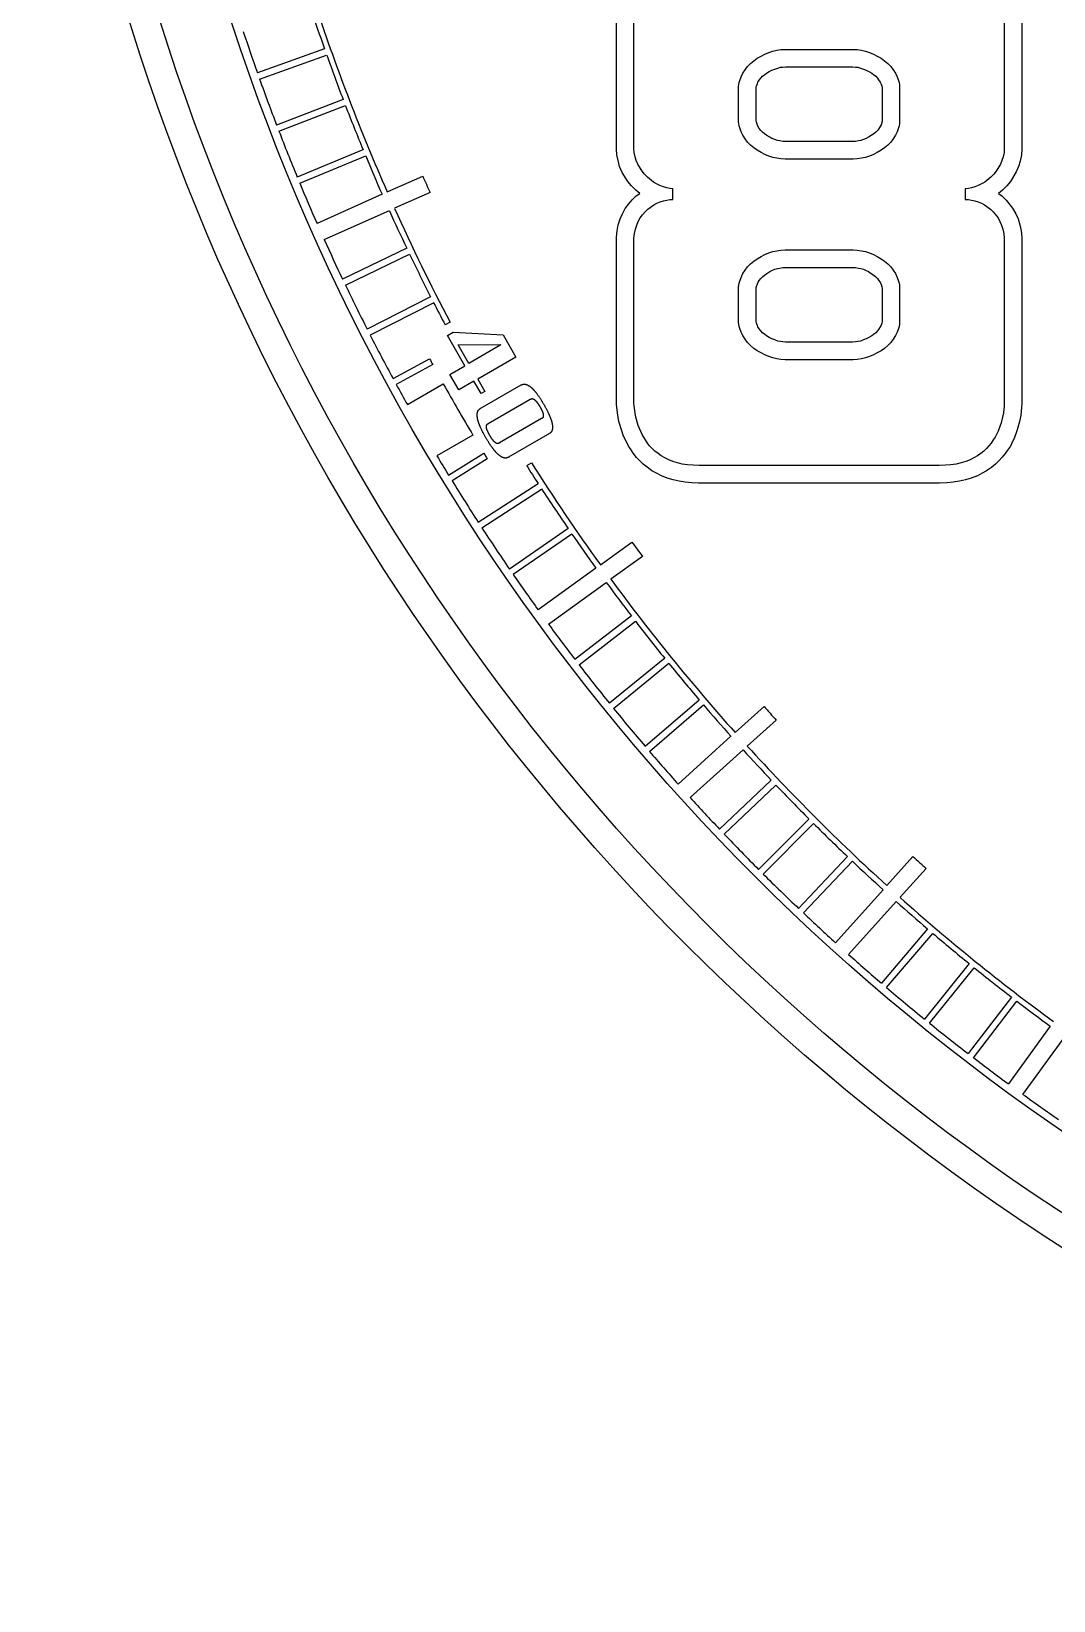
# Model space of a CAD drawing. Extents: x -19.1 to 19.1, y -19.1 to 19.1.
# Drawn here: x -19.15 to -10.4, y -19.15 to -5.72 of the extents above; entities that cross this region are included whole.
import ezdxf

# ---------------------------------------------------------------- set-up
doc = ezdxf.new("R2010")
doc.units = 0
doc.header["$LTSCALE"] = 32.67
doc.layers.add('G_OM_TRIE_D_ESQUISSE__ISO_', color=7, linetype='Continuous')
doc.layers.add('VISIBLE__ISO_', color=7, linetype='Continuous')

msp = doc.modelspace()

# ---------------------------------------------------------------- linework, layer by layer
at = {"layer": 'G_OM_TRIE_D_ESQUISSE__ISO_', "color": 7, "linetype": 'Continuous'}
msp.add_circle((0, 0), 18.9, dxfattribs=at)
at = {"layer": 'VISIBLE__ISO_', "color": 7, "linetype": 'Continuous'}
for p, q in [((-14.143, -6.724), (-14.143, -5.583)), ((-13.993, -6.719), (-13.993, -5.591)), ((-10.824, -5.591), (-10.824, -6.719)), ((-10.674, -5.583), (-10.674, -6.724)), ((-16.642, -5.865), (-17.216, -6.07)), ((-12.873, -5.912), (-12.839, -5.898)), ((-12.839, -5.898), (-12.804, -5.886)), ((-12.804, -5.886), (-12.769, -5.877)), ((-12.769, -5.877), (-12.735, -5.872)), ((-12.735, -5.872), (-12.7, -5.87)), ((-12.7, -5.87), (-12.118, -5.87)), ((-12.118, -5.87), (-12.082, -5.872)), ((-12.082, -5.872), (-12.047, -5.877)), ((-12.047, -5.877), (-12.012, -5.886)), ((-12.012, -5.886), (-11.978, -5.898)), ((-11.978, -5.898), (-11.943, -5.912)), ((-17.197, -6.124), (-16.623, -5.919)), ((-13.042, -6.045), (-13.021, -6.018)), ((-13.021, -6.018), (-12.996, -5.992)), ((-12.996, -5.992), (-12.968, -5.967)), ((-12.968, -5.967), (-12.938, -5.946)), ((-12.938, -5.946), (-12.905, -5.928)), ((-12.905, -5.928), (-12.873, -5.912)), ((-12.812, -6.048), (-12.787, -6.039)), ((-12.787, -6.039), (-12.761, -6.03)), ((-12.761, -6.03), (-12.74, -6.024)), ((-12.74, -6.024), (-12.72, -6.022)), ((-12.72, -6.022), (-12.695, -6.02)), ((-12.695, -6.02), (-12.123, -6.02)), ((-12.123, -6.02), (-12.096, -6.022)), ((-12.096, -6.022), (-12.076, -6.024)), ((-12.076, -6.024), (-12.055, -6.03)), ((-12.055, -6.03), (-12.029, -6.039)), ((-12.029, -6.039), (-12.005, -6.048)), ((-11.943, -5.912), (-11.911, -5.928)), ((-11.911, -5.928), (-11.878, -5.946)), ((-11.878, -5.946), (-11.848, -5.967)), ((-11.848, -5.967), (-11.821, -5.992)), ((-11.821, -5.992), (-11.795, -6.018)), ((-11.795, -6.018), (-11.775, -6.045)), ((-13.097, -6.189), (-13.095, -6.172)), ((-13.095, -6.172), (-13.092, -6.154)), ((-13.092, -6.154), (-13.088, -6.138)), ((-13.088, -6.138), (-13.076, -6.105)), ((-13.076, -6.105), (-13.062, -6.075)), ((-13.062, -6.075), (-13.042, -6.045)), ((-12.945, -6.184), (-12.937, -6.162)), ((-12.937, -6.162), (-12.932, -6.15)), ((-12.932, -6.15), (-12.92, -6.133)), ((-12.92, -6.133), (-12.907, -6.116)), ((-12.907, -6.116), (-12.892, -6.101)), ((-12.892, -6.101), (-12.874, -6.084)), ((-12.874, -6.084), (-12.858, -6.073)), ((-12.858, -6.073), (-12.835, -6.06)), ((-12.835, -6.06), (-12.812, -6.048)), ((-12.005, -6.048), (-11.982, -6.06)), ((-11.982, -6.06), (-11.958, -6.073)), ((-11.958, -6.073), (-11.942, -6.084)), ((-11.942, -6.084), (-11.924, -6.101)), ((-11.924, -6.101), (-11.909, -6.116)), ((-11.909, -6.116), (-11.899, -6.13)), ((-11.899, -6.13), (-11.886, -6.15)), ((-11.886, -6.15), (-11.877, -6.167)), ((-11.877, -6.167), (-11.871, -6.184)), ((-11.775, -6.045), (-11.756, -6.075)), ((-11.756, -6.075), (-11.74, -6.105)), ((-11.74, -6.105), (-11.728, -6.138)), ((-11.728, -6.138), (-11.724, -6.154)), ((-11.724, -6.154), (-11.721, -6.172)), ((-11.721, -6.172), (-11.719, -6.189)), ((-16.483, -6.299), (-17.051, -6.519)), ((-13.097, -6.491), (-13.097, -6.189)), ((-12.947, -6.199), (-12.946, -6.192)), ((-12.947, -6.482), (-12.947, -6.199)), ((-12.946, -6.192), (-12.945, -6.184)), ((-11.871, -6.184), (-11.87, -6.192)), ((-11.87, -6.192), (-11.869, -6.199)), ((-11.869, -6.199), (-11.869, -6.488)), ((-11.719, -6.189), (-11.719, -6.491)), ((-17.032, -6.57), (-16.462, -6.352)), ((-13.095, -6.509), (-13.097, -6.491)), ((-13.092, -6.525), (-13.095, -6.509)), ((-13.088, -6.542), (-13.092, -6.525)), ((-13.076, -6.576), (-13.088, -6.542)), ((-13.062, -6.606), (-13.076, -6.576)), ((-12.945, -6.494), (-12.947, -6.482)), ((-12.934, -6.528), (-12.945, -6.494)), ((-12.92, -6.549), (-12.934, -6.528)), ((-12.907, -6.565), (-12.92, -6.549)), ((-12.894, -6.578), (-12.907, -6.565)), ((-12.877, -6.593), (-12.894, -6.578)), ((-11.922, -6.578), (-11.939, -6.593)), ((-11.909, -6.565), (-11.922, -6.578)), ((-11.899, -6.552), (-11.909, -6.565)), ((-11.886, -6.531), (-11.899, -6.552)), ((-11.878, -6.517), (-11.886, -6.531)), ((-11.872, -6.497), (-11.878, -6.517)), ((-11.869, -6.488), (-11.872, -6.497)), ((-11.74, -6.576), (-11.756, -6.606)), ((-11.728, -6.542), (-11.74, -6.576)), ((-11.724, -6.525), (-11.728, -6.542)), ((-11.721, -6.509), (-11.724, -6.525)), ((-11.719, -6.491), (-11.721, -6.509)), ((-13.042, -6.636), (-13.062, -6.606)), ((-13.021, -6.664), (-13.042, -6.636)), ((-12.996, -6.689), (-13.021, -6.664)), ((-12.968, -6.712), (-12.996, -6.689)), ((-12.938, -6.733), (-12.968, -6.712)), ((-12.855, -6.608), (-12.877, -6.593)), ((-12.831, -6.623), (-12.855, -6.608)), ((-12.812, -6.633), (-12.831, -6.623)), ((-12.787, -6.643), (-12.812, -6.633)), ((-12.765, -6.65), (-12.787, -6.643)), ((-12.745, -6.654), (-12.765, -6.65)), ((-12.72, -6.658), (-12.745, -6.654)), ((-12.695, -6.659), (-12.72, -6.658)), ((-12.123, -6.659), (-12.695, -6.659)), ((-12.096, -6.658), (-12.123, -6.659)), ((-12.072, -6.654), (-12.096, -6.658)), ((-12.051, -6.65), (-12.072, -6.654)), ((-12.029, -6.643), (-12.051, -6.65)), ((-12.005, -6.633), (-12.029, -6.643)), ((-11.985, -6.623), (-12.005, -6.633)), ((-11.962, -6.608), (-11.985, -6.623)), ((-11.939, -6.593), (-11.962, -6.608)), ((-11.848, -6.712), (-11.878, -6.733)), ((-11.821, -6.689), (-11.848, -6.712)), ((-11.795, -6.664), (-11.821, -6.689)), ((-11.775, -6.636), (-11.795, -6.664)), ((-11.756, -6.606), (-11.775, -6.636)), ((-16.312, -6.729), (-16.875, -6.963)), ((-16.854, -7.015), (-16.289, -6.783)), ((-14.139, -6.774), (-14.143, -6.724)), ((-14.129, -6.823), (-14.139, -6.774)), ((-14.116, -6.874), (-14.129, -6.823)), ((-13.99, -6.754), (-13.993, -6.719)), ((-13.983, -6.789), (-13.99, -6.754)), ((-13.974, -6.823), (-13.983, -6.789)), ((-13.96, -6.853), (-13.974, -6.823)), ((-12.905, -6.754), (-12.938, -6.733)), ((-12.873, -6.77), (-12.905, -6.754)), ((-12.839, -6.784), (-12.873, -6.77)), ((-12.804, -6.796), (-12.839, -6.784)), ((-12.769, -6.802), (-12.804, -6.796)), ((-12.735, -6.807), (-12.769, -6.802)), ((-12.7, -6.809), (-12.735, -6.807)), ((-12.118, -6.809), (-12.7, -6.809)), ((-12.082, -6.807), (-12.118, -6.809)), ((-12.047, -6.802), (-12.082, -6.807)), ((-12.012, -6.796), (-12.047, -6.802)), ((-11.978, -6.784), (-12.012, -6.796)), ((-11.943, -6.77), (-11.978, -6.784)), ((-11.911, -6.754), (-11.943, -6.77)), ((-11.878, -6.733), (-11.911, -6.754)), ((-10.844, -6.823), (-10.856, -6.853)), ((-10.833, -6.789), (-10.844, -6.823)), ((-10.826, -6.754), (-10.833, -6.789)), ((-10.824, -6.719), (-10.826, -6.754)), ((-10.688, -6.827), (-10.703, -6.874)), ((-10.677, -6.774), (-10.688, -6.827)), ((-10.674, -6.724), (-10.677, -6.774)), ((-16.105, -7.091), (-15.801, -6.955)), ((-14.093, -6.924), (-14.116, -6.874)), ((-14.046, -7), (-14.093, -6.924)), ((-13.923, -6.913), (-13.96, -6.853)), ((-13.903, -6.939), (-13.923, -6.913)), ((-13.877, -6.964), (-13.903, -6.939)), ((-13.826, -7.006), (-13.877, -6.964)), ((-10.939, -6.964), (-10.99, -7.006)), ((-10.914, -6.939), (-10.939, -6.964)), ((-10.893, -6.913), (-10.914, -6.939)), ((-10.856, -6.853), (-10.893, -6.913)), ((-10.721, -6.92), (-10.77, -7)), ((-10.703, -6.874), (-10.721, -6.92)), ((-16.149, -7.111), (-16.705, -7.361)), ((-15.738, -7.096), (-16.042, -7.231)), ((-14.014, -7.039), (-14.046, -7)), ((-13.978, -7.075), (-14.014, -7.039)), ((-13.944, -7.103), (-13.978, -7.075)), ((-13.973, -7.124), (-13.944, -7.103)), ((-13.799, -7.022), (-13.826, -7.006)), ((-13.771, -7.036), (-13.799, -7.022)), ((-13.741, -7.047), (-13.771, -7.036)), ((-13.713, -7.056), (-13.741, -7.047)), ((-13.686, -7.061), (-13.713, -7.056)), ((-13.66, -7.063), (-13.686, -7.061)), ((-13.66, -7.156), (-13.66, -7.063)), ((-11.131, -7.061), (-11.158, -7.063)), ((-11.158, -7.063), (-11.158, -7.156)), ((-11.103, -7.056), (-11.131, -7.061)), ((-11.075, -7.047), (-11.103, -7.056)), ((-11.048, -7.036), (-11.075, -7.047)), ((-11.018, -7.022), (-11.048, -7.036)), ((-10.99, -7.006), (-11.018, -7.022)), ((-10.838, -7.075), (-10.872, -7.103)), ((-10.872, -7.103), (-10.844, -7.124)), ((-10.802, -7.039), (-10.838, -7.075)), ((-10.77, -7), (-10.802, -7.039)), ((-16.644, -7.499), (-16.086, -7.251)), ((-14.091, -7.277), (-14.067, -7.232)), ((-14.067, -7.232), (-14.038, -7.192)), ((-14.038, -7.192), (-14.007, -7.158)), ((-14.007, -7.158), (-13.973, -7.124)), ((-13.898, -7.262), (-13.875, -7.239)), ((-13.875, -7.239), (-13.824, -7.202)), ((-13.824, -7.202), (-13.796, -7.188)), ((-13.796, -7.188), (-13.769, -7.176)), ((-13.769, -7.176), (-13.741, -7.167)), ((-13.741, -7.167), (-13.713, -7.16)), ((-13.713, -7.16), (-13.686, -7.156)), ((-13.686, -7.156), (-13.66, -7.156)), ((-11.158, -7.156), (-11.131, -7.156)), ((-11.131, -7.156), (-11.103, -7.16)), ((-11.103, -7.16), (-11.075, -7.167)), ((-11.075, -7.167), (-11.048, -7.176)), ((-11.048, -7.176), (-11.02, -7.188)), ((-11.02, -7.188), (-10.992, -7.202)), ((-10.992, -7.202), (-10.941, -7.239)), ((-10.941, -7.239), (-10.918, -7.262)), ((-10.844, -7.124), (-10.807, -7.161)), ((-10.807, -7.161), (-10.752, -7.229)), ((-10.752, -7.229), (-10.725, -7.277)), ((-14.136, -7.424), (-14.127, -7.372)), ((-14.127, -7.372), (-14.11, -7.321)), ((-14.11, -7.321), (-14.091, -7.277)), ((-13.981, -7.409), (-13.969, -7.375)), ((-13.969, -7.375), (-13.956, -7.343)), ((-13.956, -7.343), (-13.939, -7.313)), ((-13.939, -7.313), (-13.921, -7.287)), ((-13.921, -7.287), (-13.898, -7.262)), ((-10.918, -7.262), (-10.877, -7.313)), ((-10.877, -7.313), (-10.861, -7.343)), ((-10.861, -7.343), (-10.847, -7.375)), ((-10.847, -7.375), (-10.835, -7.409)), ((-10.725, -7.277), (-10.706, -7.321)), ((-10.706, -7.321), (-10.69, -7.372)), ((-10.69, -7.372), (-10.68, -7.424)), ((-14.143, -7.477), (-14.136, -7.424)), ((-14.143, -8.906), (-14.143, -7.477)), ((-13.993, -7.486), (-13.988, -7.446)), ((-13.993, -8.898), (-13.993, -7.486)), ((-13.988, -7.446), (-13.981, -7.409)), ((-10.835, -7.409), (-10.828, -7.446)), ((-10.828, -7.446), (-10.824, -7.486)), ((-10.824, -7.486), (-10.824, -8.898)), ((-10.68, -7.424), (-10.674, -7.477)), ((-10.674, -7.477), (-10.674, -8.906)), ((-15.937, -7.573), (-16.487, -7.838)), ((-16.463, -7.888), (-15.913, -7.623)), ((-12.938, -7.663), (-12.905, -7.643)), ((-12.905, -7.643), (-12.873, -7.626)), ((-12.873, -7.626), (-12.839, -7.613)), ((-12.839, -7.613), (-12.804, -7.601)), ((-12.804, -7.601), (-12.769, -7.594)), ((-12.769, -7.594), (-12.735, -7.589)), ((-12.735, -7.589), (-12.7, -7.587)), ((-12.7, -7.587), (-12.118, -7.587)), ((-12.118, -7.587), (-12.082, -7.589)), ((-12.082, -7.589), (-12.047, -7.594)), ((-12.047, -7.594), (-12.012, -7.601)), ((-12.012, -7.601), (-11.978, -7.613)), ((-11.978, -7.613), (-11.943, -7.626)), ((-11.943, -7.626), (-11.911, -7.643)), ((-11.911, -7.643), (-11.878, -7.663)), ((-13.076, -7.823), (-13.062, -7.79)), ((-13.062, -7.79), (-13.042, -7.76)), ((-13.042, -7.76), (-13.021, -7.733)), ((-13.021, -7.733), (-12.996, -7.707)), ((-12.996, -7.707), (-12.968, -7.684)), ((-12.968, -7.684), (-12.938, -7.663)), ((-12.877, -7.804), (-12.855, -7.788)), ((-12.855, -7.788), (-12.831, -7.773)), ((-12.831, -7.773), (-12.812, -7.763)), ((-12.812, -7.763), (-12.787, -7.753)), ((-12.787, -7.753), (-12.765, -7.746)), ((-12.765, -7.746), (-12.745, -7.742)), ((-12.745, -7.742), (-12.72, -7.739)), ((-12.72, -7.739), (-12.695, -7.737)), ((-12.695, -7.737), (-12.123, -7.737)), ((-12.123, -7.737), (-12.096, -7.739)), ((-12.096, -7.739), (-12.072, -7.742)), ((-12.072, -7.742), (-12.051, -7.746)), ((-12.051, -7.746), (-12.029, -7.753)), ((-12.029, -7.753), (-12.005, -7.763)), ((-12.005, -7.763), (-11.985, -7.773)), ((-11.985, -7.773), (-11.962, -7.788)), ((-11.962, -7.788), (-11.939, -7.804)), ((-11.878, -7.663), (-11.848, -7.684)), ((-11.848, -7.684), (-11.821, -7.707)), ((-11.821, -7.707), (-11.795, -7.733)), ((-11.795, -7.733), (-11.775, -7.76)), ((-11.775, -7.76), (-11.756, -7.79)), ((-11.756, -7.79), (-11.74, -7.823)), ((-13.097, -7.906), (-13.095, -7.887)), ((-13.097, -8.208), (-13.097, -7.906)), ((-13.095, -7.887), (-13.092, -7.871)), ((-13.092, -7.871), (-13.088, -7.855)), ((-13.088, -7.855), (-13.076, -7.823)), ((-12.947, -7.908), (-12.945, -7.901)), ((-12.947, -8.197), (-12.947, -7.908)), ((-12.945, -7.901), (-12.937, -7.877)), ((-12.937, -7.877), (-12.931, -7.863)), ((-12.931, -7.863), (-12.92, -7.848)), ((-12.92, -7.848), (-12.907, -7.831)), ((-12.907, -7.831), (-12.894, -7.818)), ((-12.894, -7.818), (-12.877, -7.804)), ((-11.939, -7.804), (-11.922, -7.818)), ((-11.922, -7.818), (-11.909, -7.831)), ((-11.909, -7.831), (-11.899, -7.845)), ((-11.899, -7.845), (-11.887, -7.863)), ((-11.887, -7.863), (-11.878, -7.882)), ((-11.878, -7.882), (-11.871, -7.902)), ((-11.871, -7.902), (-11.869, -7.915)), ((-11.869, -7.915), (-11.869, -8.197)), ((-11.74, -7.823), (-11.728, -7.855)), ((-11.728, -7.855), (-11.724, -7.871)), ((-11.724, -7.871), (-11.721, -7.887)), ((-11.721, -7.887), (-11.719, -7.906)), ((-11.719, -7.906), (-11.719, -8.208)), ((-15.733, -7.988), (-16.276, -8.266)), ((-15.707, -8.039), (-16.25, -8.317)), ((-15.567, -8.205), (-15.609, -8.229)), ((-15.589, -8.32), (-15.54, -8.291)), ((-15.44, -8.579), (-15.589, -8.32)), ((-15.54, -8.291), (-15.113, -8.315)), ((-15.113, -8.315), (-15.004, -8.505)), ((-13.095, -8.224), (-13.097, -8.208)), ((-13.092, -8.243), (-13.095, -8.224)), ((-13.088, -8.259), (-13.092, -8.243)), ((-13.076, -8.291), (-13.088, -8.259)), ((-13.062, -8.321), (-13.076, -8.291)), ((-13.042, -8.351), (-13.062, -8.321)), ((-12.946, -8.204), (-12.947, -8.197)), ((-12.945, -8.213), (-12.946, -8.204)), ((-12.937, -8.234), (-12.945, -8.213)), ((-12.932, -8.246), (-12.937, -8.234)), ((-12.92, -8.263), (-12.932, -8.246)), ((-12.907, -8.28), (-12.92, -8.263)), ((-12.892, -8.296), (-12.907, -8.28)), ((-12.874, -8.312), (-12.892, -8.296)), ((-12.858, -8.323), (-12.874, -8.312)), ((-12.835, -8.337), (-12.858, -8.323)), ((-11.958, -8.323), (-11.982, -8.337)), ((-11.942, -8.312), (-11.958, -8.323)), ((-11.924, -8.296), (-11.942, -8.312)), ((-11.909, -8.28), (-11.924, -8.296)), ((-11.899, -8.267), (-11.909, -8.28)), ((-11.886, -8.246), (-11.899, -8.267)), ((-11.877, -8.23), (-11.886, -8.246)), ((-11.871, -8.213), (-11.877, -8.23)), ((-11.87, -8.204), (-11.871, -8.213)), ((-11.869, -8.197), (-11.87, -8.204)), ((-11.756, -8.321), (-11.775, -8.351)), ((-11.74, -8.291), (-11.756, -8.321)), ((-11.728, -8.259), (-11.74, -8.291)), ((-11.724, -8.243), (-11.728, -8.259)), ((-11.721, -8.224), (-11.724, -8.243)), ((-11.719, -8.208), (-11.721, -8.224)), ((-15.497, -8.401), (-15.134, -8.397)), ((-15.406, -8.559), (-15.497, -8.401)), ((-15.132, -8.401), (-15.406, -8.559)), ((-15.134, -8.397), (-15.132, -8.401)), ((-13.021, -8.379), (-13.042, -8.351)), ((-12.996, -8.404), (-13.021, -8.379)), ((-12.968, -8.43), (-12.996, -8.404)), ((-12.938, -8.45), (-12.968, -8.43)), ((-12.905, -8.469), (-12.938, -8.45)), ((-12.812, -8.348), (-12.835, -8.337)), ((-12.787, -8.358), (-12.812, -8.348)), ((-12.761, -8.367), (-12.787, -8.358)), ((-12.74, -8.372), (-12.761, -8.367)), ((-12.72, -8.375), (-12.74, -8.372)), ((-12.695, -8.377), (-12.72, -8.375)), ((-12.123, -8.377), (-12.695, -8.377)), ((-12.096, -8.375), (-12.123, -8.377)), ((-12.076, -8.372), (-12.096, -8.375)), ((-12.055, -8.367), (-12.076, -8.372)), ((-12.029, -8.358), (-12.055, -8.367)), ((-12.005, -8.348), (-12.029, -8.358)), ((-11.982, -8.337), (-12.005, -8.348)), ((-11.878, -8.45), (-11.911, -8.469)), ((-11.848, -8.43), (-11.878, -8.45)), ((-11.821, -8.404), (-11.848, -8.43)), ((-11.795, -8.379), (-11.821, -8.404)), ((-11.775, -8.351), (-11.795, -8.379)), ((-16.055, -8.689), (-15.742, -8.52)), ((-15.715, -8.569), (-16.027, -8.739)), ((-15.568, -8.653), (-15.44, -8.579)), ((-15.004, -8.505), (-15.329, -8.693)), ((-12.873, -8.485), (-12.905, -8.469)), ((-12.839, -8.499), (-12.873, -8.485)), ((-12.804, -8.51), (-12.839, -8.499)), ((-12.769, -8.52), (-12.804, -8.51)), ((-12.735, -8.524), (-12.769, -8.52)), ((-12.7, -8.527), (-12.735, -8.524)), ((-12.118, -8.527), (-12.7, -8.527)), ((-12.082, -8.524), (-12.118, -8.527)), ((-12.047, -8.52), (-12.082, -8.524)), ((-12.012, -8.51), (-12.047, -8.52)), ((-11.978, -8.499), (-12.012, -8.51)), ((-11.943, -8.485), (-11.978, -8.499)), ((-11.911, -8.469), (-11.943, -8.485)), ((-15.491, -8.786), (-15.568, -8.653)), ((-15.363, -8.712), (-15.491, -8.786)), ((-15.302, -8.817), (-15.363, -8.712)), ((-15.329, -8.693), (-15.268, -8.798)), ((-15.932, -8.911), (-15.625, -8.733)), ((-15.308, -8.945), (-14.957, -8.743)), ((-15.268, -8.798), (-15.302, -8.817)), ((-15.24, -9.074), (-14.88, -8.866)), ((-14.139, -8.937), (-14.143, -8.906)), ((-14.132, -9.003), (-14.139, -8.937)), ((-13.99, -8.921), (-13.993, -8.898)), ((-13.983, -8.981), (-13.99, -8.921)), ((-13.976, -9.02), (-13.983, -8.981)), ((-10.831, -8.981), (-10.84, -9.02)), ((-10.826, -8.921), (-10.831, -8.981)), ((-10.824, -8.898), (-10.826, -8.921)), ((-10.677, -8.934), (-10.682, -9.004)), ((-10.674, -8.906), (-10.677, -8.934)), ((-14.784, -9.031), (-15.145, -9.239)), ((-14.123, -9.055), (-14.132, -9.003)), ((-14.098, -9.137), (-14.123, -9.055)), ((-13.956, -9.09), (-13.976, -9.02)), ((-13.946, -9.115), (-13.956, -9.09)), ((-13.923, -9.166), (-13.946, -9.115)), ((-10.858, -9.09), (-10.877, -9.14)), ((-10.851, -9.067), (-10.858, -9.09)), ((-10.84, -9.02), (-10.851, -9.067)), ((-10.707, -9.106), (-10.716, -9.137)), ((-10.694, -9.056), (-10.707, -9.106)), ((-10.682, -9.004), (-10.694, -9.056)), ((-15.371, -9.172), (-15.679, -9.35)), ((-14.716, -9.16), (-15.067, -9.362)), ((-14.085, -9.172), (-14.098, -9.137)), ((-14.058, -9.233), (-14.085, -9.172)), ((-14.037, -9.27), (-14.058, -9.233)), ((-13.909, -9.191), (-13.923, -9.166)), ((-13.893, -9.214), (-13.909, -9.191)), ((-13.877, -9.24), (-13.893, -9.214)), ((-13.859, -9.263), (-13.877, -9.24)), ((-13.813, -9.309), (-13.859, -9.263)), ((-10.955, -9.263), (-10.976, -9.286)), ((-10.937, -9.24), (-10.955, -9.263)), ((-10.918, -9.214), (-10.937, -9.24)), ((-10.902, -9.191), (-10.918, -9.214)), ((-10.891, -9.166), (-10.902, -9.191)), ((-10.877, -9.14), (-10.891, -9.166)), ((-10.771, -9.266), (-10.796, -9.301)), ((-10.756, -9.233), (-10.771, -9.266)), ((-10.74, -9.202), (-10.756, -9.233)), ((-10.716, -9.137), (-10.74, -9.202)), ((-15.579, -9.515), (-15.278, -9.327)), ((-15.248, -9.375), (-15.549, -9.564)), ((-14.018, -9.298), (-14.037, -9.27)), ((-13.999, -9.327), (-14.018, -9.298)), ((-13.971, -9.363), (-13.999, -9.327)), ((-13.913, -9.42), (-13.971, -9.363)), ((-13.787, -9.33), (-13.813, -9.309)), ((-13.759, -9.35), (-13.787, -9.33)), ((-13.729, -9.367), (-13.759, -9.35)), ((-13.695, -9.385), (-13.729, -9.367)), ((-13.66, -9.399), (-13.695, -9.385)), ((-13.621, -9.41), (-13.66, -9.399)), ((-11.154, -9.399), (-11.193, -9.41)), ((-11.117, -9.385), (-11.154, -9.399)), ((-11.084, -9.367), (-11.117, -9.385)), ((-11.054, -9.35), (-11.084, -9.367)), ((-11.024, -9.33), (-11.054, -9.35)), ((-10.999, -9.309), (-11.024, -9.33)), ((-10.976, -9.286), (-10.999, -9.309)), ((-10.867, -9.389), (-10.898, -9.42)), ((-10.841, -9.36), (-10.867, -9.389)), ((-10.817, -9.331), (-10.841, -9.36)), ((-10.796, -9.301), (-10.817, -9.331)), ((-14.911, -9.434), (-14.87, -9.409)), ((-13.88, -9.448), (-13.913, -9.42)), ((-13.84, -9.477), (-13.88, -9.448)), ((-13.8, -9.499), (-13.84, -9.477)), ((-13.758, -9.521), (-13.8, -9.499)), ((-13.709, -9.541), (-13.758, -9.521)), ((-13.579, -9.42), (-13.621, -9.41)), ((-13.536, -9.427), (-13.579, -9.42)), ((-13.487, -9.431), (-13.536, -9.427)), ((-13.436, -9.434), (-13.487, -9.431)), ((-11.38, -9.434), (-13.436, -9.434)), ((-11.327, -9.431), (-11.38, -9.434)), ((-11.281, -9.427), (-11.327, -9.431)), ((-11.234, -9.42), (-11.281, -9.427)), ((-11.193, -9.41), (-11.234, -9.42)), ((-11.053, -9.521), (-11.106, -9.541)), ((-11.012, -9.498), (-11.053, -9.521)), ((-10.976, -9.479), (-11.012, -9.498)), ((-10.934, -9.45), (-10.976, -9.479)), ((-10.898, -9.42), (-10.934, -9.45)), ((-15.326, -9.918), (-14.813, -9.588)), ((-15.295, -9.965), (-14.783, -9.634)), ((-13.658, -9.556), (-13.709, -9.541)), ((-13.607, -9.567), (-13.658, -9.556)), ((-13.554, -9.576), (-13.607, -9.567)), ((-13.498, -9.581), (-13.554, -9.576)), ((-13.44, -9.584), (-13.498, -9.581)), ((-11.377, -9.584), (-13.44, -9.584)), ((-11.316, -9.581), (-11.377, -9.584)), ((-11.262, -9.576), (-11.316, -9.581)), ((-11.207, -9.567), (-11.262, -9.576)), ((-11.155, -9.556), (-11.207, -9.567)), ((-11.106, -9.541), (-11.155, -9.556)), ((-14.557, -9.973), (-15.059, -10.319)), ((-15.028, -10.364), (-14.525, -10.019)), ((-14.279, -10.283), (-14.01, -10.088)), ((-14.319, -10.312), (-14.812, -10.669)), ((-13.921, -10.211), (-14.191, -10.405)), ((-14.725, -10.79), (-14.23, -10.433)), ((-14.015, -10.72), (-14.499, -11.092)), ((-14.463, -11.138), (-13.981, -10.765)), ((-13.73, -11.083), (-14.203, -11.468)), ((-14.168, -11.512), (-13.695, -11.126)), ((-13.434, -11.441), (-13.897, -11.837)), ((-13.86, -11.88), (-13.398, -11.482)), ((-13.127, -11.719), (-12.88, -11.496)), ((-12.775, -11.612), (-13.023, -11.834)), ((-13.163, -11.751), (-13.615, -12.16)), ((-13.512, -12.275), (-13.059, -11.867)), ((-12.818, -12.127), (-13.26, -12.546)), ((-13.22, -12.589), (-12.778, -12.168)), ((-12.495, -12.459), (-12.926, -12.89)), ((-12.887, -12.93), (-12.457, -12.497)), ((-12.165, -12.781), (-12.584, -13.224)), ((-12.543, -13.263), (-12.124, -12.82)), ((-11.829, -13.028), (-11.607, -12.78)), ((-11.493, -12.882), (-11.716, -13.129)), ((-11.861, -13.064), (-12.267, -13.519)), ((-12.156, -13.619), (-11.748, -13.166)), ((-11.48, -13.4), (-11.875, -13.865)), ((-11.831, -13.902), (-11.436, -13.438)), ((-11.125, -13.696), (-11.507, -14.172)), ((-11.465, -14.206), (-11.08, -13.732)), ((-10.762, -13.984), (-11.133, -14.467)), ((-11.088, -14.502), (-10.715, -14.019)), ((-10.43, -14.233), (-10.787, -14.727)), ((-10.664, -14.816), (-10.306, -14.323))]:
    msp.add_line(p, q, dxfattribs=at)
for points in [[(-14.957, -8.743), (-14.957, -8.742), (-14.956, -8.742), (-14.955, -8.742), (-14.954, -8.741), (-14.954, -8.741), (-14.953, -8.74), (-14.952, -8.74), (-14.951, -8.74), (-14.95, -8.739), (-14.949, -8.739), (-14.948, -8.739), (-14.948, -8.738), (-14.947, -8.738), (-14.945, -8.738), (-14.944, -8.737), (-14.943, -8.737), (-14.942, -8.737), (-14.941, -8.737), (-14.94, -8.736), (-14.938, -8.736), (-14.937, -8.736), (-14.936, -8.736), (-14.934, -8.736), (-14.933, -8.736), (-14.932, -8.736), (-14.93, -8.736), (-14.929, -8.736), (-14.927, -8.736), (-14.925, -8.736), (-14.924, -8.737), (-14.922, -8.737), (-14.921, -8.737), (-14.919, -8.738), (-14.918, -8.738), (-14.916, -8.738), (-14.914, -8.739), (-14.913, -8.739), (-14.911, -8.74), (-14.91, -8.741), (-14.908, -8.741), (-14.906, -8.742), (-14.905, -8.743), (-14.903, -8.743), (-14.902, -8.744), (-14.9, -8.745), (-14.899, -8.746), (-14.897, -8.747), (-14.895, -8.748), (-14.894, -8.749), (-14.892, -8.75), (-14.891, -8.751), (-14.889, -8.752), (-14.887, -8.753), (-14.886, -8.754), (-14.884, -8.755), (-14.883, -8.756), (-14.881, -8.757), (-14.879, -8.759), (-14.878, -8.76), (-14.876, -8.761), (-14.875, -8.763), (-14.873, -8.764), (-14.871, -8.765), (-14.87, -8.767), (-14.868, -8.768), (-14.867, -8.77), (-14.865, -8.771), (-14.864, -8.773), (-14.862, -8.774), (-14.86, -8.776), (-14.859, -8.777), (-14.857, -8.779), (-14.856, -8.781), (-14.854, -8.782), (-14.852, -8.784), (-14.851, -8.786), (-14.849, -8.788), (-14.847, -8.789), (-14.846, -8.791), (-14.844, -8.794), (-14.842, -8.796), (-14.84, -8.798), (-14.838, -8.8), (-14.836, -8.803), (-14.834, -8.805), (-14.832, -8.808), (-14.83, -8.811), (-14.827, -8.814), (-14.825, -8.817), (-14.823, -8.82), (-14.82, -8.823), (-14.818, -8.827), (-14.815, -8.83), (-14.813, -8.834), (-14.81, -8.837), (-14.807, -8.841), (-14.805, -8.845), (-14.802, -8.849), (-14.799, -8.853), (-14.797, -8.857), (-14.794, -8.861), (-14.791, -8.866), (-14.788, -8.87), (-14.786, -8.874), (-14.783, -8.879), (-14.78, -8.883), (-14.778, -8.887), (-14.775, -8.892), (-14.772, -8.896), (-14.77, -8.901), (-14.767, -8.905), (-14.765, -8.909)], [(-14.88, -8.866), (-14.88, -8.865), (-14.879, -8.865), (-14.878, -8.865), (-14.878, -8.864), (-14.877, -8.864), (-14.877, -8.864), (-14.876, -8.864), (-14.876, -8.863), (-14.875, -8.863), (-14.875, -8.863), (-14.874, -8.863), (-14.874, -8.862), (-14.873, -8.862), (-14.873, -8.862), (-14.873, -8.862), (-14.872, -8.862), (-14.872, -8.862), (-14.871, -8.861), (-14.871, -8.861), (-14.87, -8.861), (-14.87, -8.861), (-14.87, -8.861), (-14.869, -8.861), (-14.869, -8.861), (-14.868, -8.861), (-14.868, -8.861), (-14.867, -8.861), (-14.867, -8.861), (-14.867, -8.86), (-14.866, -8.86), (-14.866, -8.86), (-14.865, -8.86), (-14.865, -8.86), (-14.864, -8.86), (-14.864, -8.86), (-14.863, -8.86), (-14.863, -8.86), (-14.862, -8.861), (-14.862, -8.861), (-14.861, -8.861), (-14.861, -8.861), (-14.86, -8.861), (-14.86, -8.861), (-14.859, -8.861), (-14.859, -8.861), (-14.858, -8.861), (-14.857, -8.862), (-14.857, -8.862), (-14.856, -8.862), (-14.856, -8.862), (-14.855, -8.862), (-14.855, -8.863), (-14.854, -8.863), (-14.853, -8.863), (-14.853, -8.863), (-14.852, -8.864), (-14.852, -8.864), (-14.851, -8.864), (-14.85, -8.865), (-14.85, -8.865), (-14.849, -8.865), (-14.849, -8.866), (-14.848, -8.866), (-14.847, -8.867), (-14.847, -8.867), (-14.846, -8.867), (-14.846, -8.868), (-14.845, -8.868), (-14.844, -8.869), (-14.844, -8.869), (-14.843, -8.869), (-14.843, -8.87), (-14.842, -8.87), (-14.842, -8.871), (-14.841, -8.871), (-14.841, -8.872), (-14.84, -8.872), (-14.84, -8.872), (-14.84, -8.873), (-14.839, -8.873), (-14.839, -8.874), (-14.838, -8.874), (-14.838, -8.874), (-14.838, -8.875), (-14.837, -8.875), (-14.837, -8.875), (-14.836, -8.876), (-14.836, -8.876), (-14.836, -8.877), (-14.835, -8.877), (-14.835, -8.877), (-14.834, -8.878), (-14.834, -8.878), (-14.834, -8.879), (-14.833, -8.879), (-14.833, -8.88), (-14.832, -8.88), (-14.832, -8.88), (-14.832, -8.881), (-14.831, -8.881), (-14.831, -8.882), (-14.83, -8.882), (-14.83, -8.883), (-14.83, -8.883), (-14.829, -8.884), (-14.829, -8.884), (-14.828, -8.885), (-14.828, -8.885), (-14.827, -8.886), (-14.827, -8.886), (-14.827, -8.887), (-14.826, -8.887), (-14.826, -8.888), (-14.825, -8.888), (-14.825, -8.889), (-14.824, -8.89), (-14.824, -8.89), (-14.823, -8.891), (-14.823, -8.891), (-14.823, -8.892), (-14.822, -8.893), (-14.822, -8.893), (-14.821, -8.894), (-14.821, -8.894), (-14.82, -8.895), (-14.82, -8.896), (-14.819, -8.896), (-14.819, -8.897), (-14.818, -8.898), (-14.818, -8.898), (-14.817, -8.899), (-14.817, -8.9), (-14.816, -8.9), (-14.816, -8.901), (-14.816, -8.902), (-14.815, -8.902), (-14.815, -8.903), (-14.814, -8.904), (-14.814, -8.905), (-14.813, -8.905), (-14.813, -8.906), (-14.812, -8.907), (-14.812, -8.908), (-14.811, -8.908), (-14.811, -8.909), (-14.81, -8.91), (-14.81, -8.911), (-14.809, -8.911), (-14.809, -8.912), (-14.808, -8.913), (-14.807, -8.914), (-14.807, -8.915), (-14.806, -8.916), (-14.806, -8.916), (-14.805, -8.917), (-14.805, -8.918), (-14.804, -8.919), (-14.804, -8.92), (-14.803, -8.921), (-14.803, -8.922), (-14.802, -8.923), (-14.802, -8.924), (-14.801, -8.924), (-14.801, -8.925), (-14.8, -8.926), (-14.799, -8.927), (-14.799, -8.928), (-14.798, -8.929)], [(-15.26, -9.196), (-15.263, -9.191), (-15.265, -9.187), (-15.268, -9.182), (-15.27, -9.178), (-15.273, -9.173), (-15.275, -9.169), (-15.277, -9.164), (-15.28, -9.16), (-15.282, -9.155), (-15.285, -9.151), (-15.287, -9.146), (-15.289, -9.142), (-15.291, -9.137), (-15.294, -9.133), (-15.296, -9.129), (-15.298, -9.124), (-15.3, -9.12), (-15.302, -9.116), (-15.303, -9.112), (-15.305, -9.108), (-15.307, -9.104), (-15.308, -9.101), (-15.31, -9.097), (-15.311, -9.093), (-15.313, -9.09), (-15.314, -9.087), (-15.315, -9.083), (-15.317, -9.08), (-15.318, -9.077), (-15.319, -9.074), (-15.32, -9.072), (-15.321, -9.069), (-15.322, -9.066), (-15.323, -9.064), (-15.323, -9.061), (-15.324, -9.059), (-15.325, -9.057), (-15.325, -9.054), (-15.326, -9.052), (-15.327, -9.05), (-15.327, -9.048), (-15.328, -9.046), (-15.328, -9.044), (-15.329, -9.041), (-15.33, -9.039), (-15.33, -9.037), (-15.331, -9.035), (-15.331, -9.033), (-15.331, -9.031), (-15.332, -9.029), (-15.332, -9.027), (-15.333, -9.025), (-15.333, -9.023), (-15.333, -9.021), (-15.333, -9.019), (-15.334, -9.017), (-15.334, -9.015), (-15.334, -9.013), (-15.334, -9.011), (-15.335, -9.009), (-15.335, -9.007), (-15.335, -9.005), (-15.335, -9.003), (-15.335, -9.001), (-15.335, -8.999), (-15.335, -8.998), (-15.335, -8.996), (-15.335, -8.994), (-15.335, -8.992), (-15.334, -8.99), (-15.334, -8.989), (-15.334, -8.987), (-15.334, -8.985), (-15.334, -8.984), (-15.333, -8.982), (-15.333, -8.98), (-15.333, -8.979), (-15.332, -8.977), (-15.332, -8.976), (-15.331, -8.974), (-15.331, -8.973), (-15.33, -8.971), (-15.33, -8.97), (-15.329, -8.968), (-15.328, -8.967), (-15.328, -8.965), (-15.327, -8.964), (-15.326, -8.963), (-15.326, -8.962), (-15.325, -8.96), (-15.324, -8.959), (-15.323, -8.958), (-15.322, -8.957), (-15.322, -8.956), (-15.321, -8.955), (-15.32, -8.955), (-15.319, -8.954), (-15.318, -8.953), (-15.318, -8.952), (-15.317, -8.951), (-15.316, -8.951), (-15.315, -8.95), (-15.315, -8.95), (-15.314, -8.949), (-15.313, -8.948), (-15.312, -8.948), (-15.312, -8.947), (-15.311, -8.947), (-15.31, -8.947), (-15.31, -8.946), (-15.309, -8.946), (-15.308, -8.945)], [(-14.798, -8.929), (-14.798, -8.93), (-14.797, -8.931), (-14.797, -8.932), (-14.796, -8.933), (-14.796, -8.934), (-14.795, -8.935), (-14.795, -8.935), (-14.794, -8.936), (-14.794, -8.937), (-14.793, -8.938), (-14.793, -8.939), (-14.792, -8.94), (-14.792, -8.941), (-14.791, -8.942), (-14.791, -8.943), (-14.79, -8.944), (-14.79, -8.944), (-14.789, -8.945), (-14.789, -8.946), (-14.789, -8.947), (-14.788, -8.948), (-14.788, -8.949), (-14.787, -8.95), (-14.787, -8.95), (-14.786, -8.951), (-14.786, -8.952), (-14.786, -8.953), (-14.785, -8.954), (-14.785, -8.954), (-14.784, -8.955), (-14.784, -8.956), (-14.784, -8.957), (-14.783, -8.958), (-14.783, -8.958), (-14.783, -8.959), (-14.782, -8.96), (-14.782, -8.961), (-14.781, -8.961), (-14.781, -8.962), (-14.781, -8.963), (-14.78, -8.964), (-14.78, -8.964), (-14.78, -8.965), (-14.78, -8.966), (-14.779, -8.966), (-14.779, -8.967), (-14.779, -8.968), (-14.778, -8.969), (-14.778, -8.969), (-14.778, -8.97), (-14.777, -8.971), (-14.777, -8.971), (-14.777, -8.972), (-14.777, -8.973), (-14.776, -8.973), (-14.776, -8.974), (-14.776, -8.975), (-14.776, -8.975), (-14.775, -8.976), (-14.775, -8.976), (-14.775, -8.977), (-14.775, -8.978), (-14.774, -8.978), (-14.774, -8.979), (-14.774, -8.979), (-14.774, -8.98), (-14.774, -8.981), (-14.773, -8.981), (-14.773, -8.982), (-14.773, -8.982), (-14.773, -8.983), (-14.773, -8.984), (-14.773, -8.984), (-14.772, -8.985), (-14.772, -8.985), (-14.772, -8.986), (-14.772, -8.986), (-14.772, -8.987), (-14.772, -8.987), (-14.771, -8.988), (-14.771, -8.989), (-14.771, -8.989), (-14.771, -8.99), (-14.771, -8.99), (-14.771, -8.991), (-14.771, -8.991), (-14.77, -8.992), (-14.77, -8.992), (-14.77, -8.993), (-14.77, -8.993), (-14.77, -8.994), (-14.77, -8.995), (-14.77, -8.995), (-14.77, -8.996), (-14.77, -8.997), (-14.769, -8.997), (-14.769, -8.998), (-14.769, -8.998), (-14.769, -8.999), (-14.769, -9), (-14.769, -9.001), (-14.769, -9.001), (-14.769, -9.002), (-14.769, -9.003), (-14.769, -9.003), (-14.769, -9.004), (-14.769, -9.005), (-14.769, -9.006), (-14.769, -9.006), (-14.769, -9.007), (-14.769, -9.008), (-14.769, -9.008), (-14.769, -9.009), (-14.769, -9.01), (-14.769, -9.01), (-14.769, -9.011), (-14.769, -9.012), (-14.769, -9.012), (-14.769, -9.013), (-14.769, -9.013), (-14.769, -9.014), (-14.77, -9.015), (-14.77, -9.015), (-14.77, -9.016), (-14.77, -9.016), (-14.77, -9.017), (-14.77, -9.017), (-14.771, -9.018), (-14.771, -9.018), (-14.771, -9.019), (-14.771, -9.019), (-14.771, -9.019), (-14.772, -9.02), (-14.772, -9.02), (-14.772, -9.021), (-14.772, -9.021), (-14.773, -9.022), (-14.773, -9.022), (-14.773, -9.022), (-14.773, -9.023), (-14.774, -9.023), (-14.774, -9.023), (-14.774, -9.024), (-14.774, -9.024), (-14.775, -9.024), (-14.775, -9.025), (-14.775, -9.025), (-14.776, -9.025), (-14.776, -9.026), (-14.776, -9.026), (-14.777, -9.026), (-14.777, -9.026), (-14.777, -9.027), (-14.778, -9.027), (-14.778, -9.027), (-14.778, -9.028), (-14.779, -9.028), (-14.779, -9.028), (-14.78, -9.029), (-14.78, -9.029), (-14.781, -9.029), (-14.781, -9.03), (-14.782, -9.03), (-14.782, -9.03), (-14.783, -9.03), (-14.783, -9.031), (-14.784, -9.031), (-14.784, -9.031)], [(-14.765, -8.909), (-14.762, -8.914), (-14.76, -8.918), (-14.757, -8.923), (-14.755, -8.927), (-14.752, -8.932), (-14.75, -8.936), (-14.747, -8.941), (-14.745, -8.945), (-14.742, -8.95), (-14.74, -8.954), (-14.738, -8.959), (-14.735, -8.963), (-14.733, -8.968), (-14.731, -8.972), (-14.729, -8.976), (-14.727, -8.981), (-14.725, -8.985), (-14.723, -8.989), (-14.721, -8.993), (-14.719, -8.997), (-14.718, -9.001), (-14.716, -9.004), (-14.715, -9.008), (-14.713, -9.012), (-14.712, -9.015), (-14.71, -9.018), (-14.709, -9.022), (-14.708, -9.025), (-14.707, -9.028), (-14.706, -9.031), (-14.705, -9.033), (-14.704, -9.036), (-14.703, -9.039), (-14.702, -9.041), (-14.701, -9.044), (-14.701, -9.046), (-14.7, -9.048), (-14.699, -9.051), (-14.699, -9.053), (-14.698, -9.055), (-14.697, -9.057), (-14.697, -9.059), (-14.696, -9.061), (-14.696, -9.064), (-14.695, -9.066), (-14.695, -9.068), (-14.694, -9.07), (-14.694, -9.072), (-14.693, -9.074), (-14.693, -9.076), (-14.692, -9.078), (-14.692, -9.08), (-14.692, -9.082), (-14.691, -9.084), (-14.691, -9.086), (-14.691, -9.088), (-14.691, -9.09), (-14.69, -9.092), (-14.69, -9.094), (-14.69, -9.096), (-14.69, -9.098), (-14.69, -9.1), (-14.69, -9.102), (-14.69, -9.104), (-14.69, -9.105), (-14.69, -9.107), (-14.69, -9.109), (-14.69, -9.111), (-14.69, -9.113), (-14.69, -9.114), (-14.69, -9.116), (-14.691, -9.118), (-14.691, -9.119), (-14.691, -9.121), (-14.691, -9.123), (-14.692, -9.124), (-14.692, -9.126), (-14.693, -9.128), (-14.693, -9.129), (-14.693, -9.131), (-14.694, -9.132), (-14.695, -9.134), (-14.695, -9.135), (-14.696, -9.137), (-14.696, -9.138), (-14.697, -9.139), (-14.698, -9.141), (-14.698, -9.142), (-14.699, -9.143), (-14.7, -9.144), (-14.701, -9.145), (-14.701, -9.146), (-14.702, -9.147), (-14.703, -9.148), (-14.704, -9.149), (-14.705, -9.15), (-14.705, -9.151), (-14.706, -9.152), (-14.707, -9.153), (-14.708, -9.153), (-14.709, -9.154), (-14.709, -9.155), (-14.71, -9.155), (-14.711, -9.156), (-14.712, -9.156), (-14.712, -9.157), (-14.713, -9.157), (-14.714, -9.158), (-14.714, -9.158), (-14.715, -9.159), (-14.716, -9.159), (-14.716, -9.16)], [(-15.145, -9.239), (-15.145, -9.24), (-15.146, -9.24), (-15.147, -9.241), (-15.147, -9.241), (-15.148, -9.241), (-15.148, -9.242), (-15.149, -9.242), (-15.15, -9.242), (-15.15, -9.243), (-15.151, -9.243), (-15.152, -9.243), (-15.152, -9.243), (-15.153, -9.244), (-15.153, -9.244), (-15.154, -9.244), (-15.155, -9.244), (-15.155, -9.244), (-15.156, -9.244), (-15.156, -9.244), (-15.157, -9.244), (-15.158, -9.245), (-15.158, -9.245), (-15.159, -9.245), (-15.159, -9.245), (-15.16, -9.245), (-15.16, -9.245), (-15.161, -9.245), (-15.161, -9.245), (-15.162, -9.245), (-15.162, -9.245), (-15.163, -9.244), (-15.163, -9.244), (-15.164, -9.244), (-15.164, -9.244), (-15.165, -9.244), (-15.166, -9.244), (-15.166, -9.244), (-15.167, -9.244), (-15.167, -9.244), (-15.168, -9.243), (-15.168, -9.243), (-15.169, -9.243), (-15.169, -9.243), (-15.17, -9.243), (-15.171, -9.242), (-15.171, -9.242), (-15.172, -9.242), (-15.172, -9.241), (-15.173, -9.241), (-15.174, -9.241), (-15.174, -9.24), (-15.175, -9.24), (-15.176, -9.24), (-15.176, -9.239), (-15.177, -9.239), (-15.178, -9.238), (-15.178, -9.238), (-15.179, -9.237), (-15.18, -9.237), (-15.18, -9.236), (-15.181, -9.236), (-15.182, -9.235), (-15.182, -9.235), (-15.183, -9.234), (-15.184, -9.233), (-15.185, -9.233), (-15.185, -9.232), (-15.186, -9.231), (-15.187, -9.231), (-15.188, -9.23), (-15.188, -9.229), (-15.189, -9.228), (-15.19, -9.228), (-15.191, -9.227), (-15.191, -9.226), (-15.192, -9.225), (-15.193, -9.224), (-15.194, -9.223), (-15.195, -9.222), (-15.196, -9.221), (-15.196, -9.22), (-15.197, -9.219), (-15.198, -9.218), (-15.199, -9.217), (-15.2, -9.216), (-15.201, -9.215), (-15.202, -9.214), (-15.203, -9.213), (-15.203, -9.211), (-15.204, -9.21), (-15.205, -9.209), (-15.206, -9.208), (-15.207, -9.206), (-15.208, -9.205), (-15.209, -9.204), (-15.21, -9.202), (-15.211, -9.201), (-15.212, -9.199), (-15.213, -9.198), (-15.214, -9.196), (-15.215, -9.195), (-15.216, -9.193), (-15.217, -9.191), (-15.218, -9.19), (-15.219, -9.188), (-15.22, -9.186), (-15.221, -9.185), (-15.222, -9.183), (-15.223, -9.181), (-15.224, -9.18), (-15.225, -9.178), (-15.226, -9.176), (-15.227, -9.174), (-15.228, -9.173), (-15.229, -9.171), (-15.23, -9.169), (-15.231, -9.167), (-15.232, -9.166), (-15.233, -9.164), (-15.234, -9.162), (-15.235, -9.16), (-15.236, -9.159), (-15.237, -9.157), (-15.238, -9.155), (-15.238, -9.154), (-15.239, -9.152), (-15.24, -9.151), (-15.241, -9.149), (-15.241, -9.147), (-15.242, -9.146), (-15.243, -9.144), (-15.244, -9.143), (-15.244, -9.141), (-15.245, -9.14), (-15.245, -9.139), (-15.246, -9.137), (-15.247, -9.136), (-15.247, -9.134), (-15.248, -9.133), (-15.248, -9.132), (-15.249, -9.131), (-15.249, -9.129), (-15.25, -9.128), (-15.25, -9.127), (-15.251, -9.126), (-15.251, -9.124), (-15.251, -9.123), (-15.252, -9.122), (-15.252, -9.121), (-15.252, -9.12), (-15.253, -9.119), (-15.253, -9.118), (-15.253, -9.117), (-15.254, -9.115), (-15.254, -9.114), (-15.254, -9.113), (-15.254, -9.112), (-15.255, -9.112), (-15.255, -9.111), (-15.255, -9.11), (-15.255, -9.109), (-15.255, -9.108), (-15.255, -9.107), (-15.255, -9.106), (-15.256, -9.105), (-15.256, -9.104), (-15.256, -9.104), (-15.256, -9.103), (-15.256, -9.102), (-15.256, -9.101), (-15.256, -9.1), (-15.256, -9.1), (-15.256, -9.099), (-15.256, -9.098), (-15.256, -9.097), (-15.256, -9.097), (-15.256, -9.096), (-15.256, -9.095), (-15.256, -9.095), (-15.256, -9.094), (-15.256, -9.094), (-15.256, -9.093), (-15.255, -9.092), (-15.255, -9.092), (-15.255, -9.091), (-15.255, -9.091), (-15.255, -9.09), (-15.255, -9.089), (-15.255, -9.089), (-15.254, -9.088), (-15.254, -9.088), (-15.254, -9.087), (-15.254, -9.087), (-15.254, -9.087), (-15.253, -9.086), (-15.253, -9.086), (-15.253, -9.085), (-15.253, -9.085), (-15.252, -9.084), (-15.252, -9.084), (-15.252, -9.083), (-15.252, -9.083), (-15.251, -9.082), (-15.251, -9.082), (-15.251, -9.082), (-15.25, -9.081), (-15.25, -9.081), (-15.249, -9.08), (-15.249, -9.08), (-15.249, -9.079), (-15.248, -9.079), (-15.248, -9.078), (-15.247, -9.078), (-15.247, -9.078), (-15.246, -9.077), (-15.245, -9.077), (-15.245, -9.076), (-15.244, -9.076), (-15.244, -9.076), (-15.243, -9.075), (-15.242, -9.075), (-15.242, -9.074), (-15.241, -9.074), (-15.24, -9.074)], [(-15.067, -9.362), (-15.068, -9.363), (-15.069, -9.363), (-15.07, -9.364), (-15.07, -9.364), (-15.071, -9.364), (-15.072, -9.365), (-15.073, -9.365), (-15.074, -9.365), (-15.074, -9.366), (-15.075, -9.366), (-15.076, -9.366), (-15.077, -9.367), (-15.078, -9.367), (-15.079, -9.367), (-15.08, -9.368), (-15.081, -9.368), (-15.083, -9.368), (-15.084, -9.368), (-15.085, -9.369), (-15.086, -9.369), (-15.088, -9.369), (-15.089, -9.369), (-15.09, -9.369), (-15.092, -9.369), (-15.093, -9.369), (-15.095, -9.369), (-15.096, -9.369), (-15.098, -9.369), (-15.099, -9.369), (-15.101, -9.368), (-15.102, -9.368), (-15.104, -9.368), (-15.106, -9.367), (-15.107, -9.367), (-15.109, -9.367), (-15.11, -9.366), (-15.112, -9.366), (-15.113, -9.365), (-15.115, -9.364), (-15.117, -9.364), (-15.118, -9.363), (-15.12, -9.362), (-15.121, -9.362), (-15.123, -9.361), (-15.125, -9.36), (-15.126, -9.359), (-15.128, -9.358), (-15.129, -9.357), (-15.131, -9.356), (-15.132, -9.355), (-15.134, -9.354), (-15.136, -9.353), (-15.137, -9.352), (-15.139, -9.351), (-15.14, -9.35), (-15.142, -9.349), (-15.144, -9.348), (-15.145, -9.346), (-15.147, -9.345), (-15.148, -9.344), (-15.15, -9.342), (-15.152, -9.341), (-15.153, -9.34), (-15.155, -9.338), (-15.156, -9.337), (-15.158, -9.335), (-15.16, -9.334), (-15.161, -9.332), (-15.163, -9.331), (-15.164, -9.329), (-15.166, -9.328), (-15.167, -9.326), (-15.169, -9.324), (-15.171, -9.323), (-15.172, -9.321), (-15.174, -9.319), (-15.176, -9.317), (-15.177, -9.315), (-15.179, -9.314), (-15.181, -9.311), (-15.183, -9.309), (-15.185, -9.307), (-15.187, -9.305), (-15.189, -9.302), (-15.191, -9.3), (-15.193, -9.297), (-15.195, -9.294), (-15.197, -9.291), (-15.2, -9.288), (-15.202, -9.285), (-15.205, -9.282), (-15.207, -9.278), (-15.21, -9.275), (-15.212, -9.271), (-15.215, -9.268), (-15.217, -9.264), (-15.22, -9.26), (-15.223, -9.256), (-15.225, -9.252), (-15.228, -9.248), (-15.231, -9.244), (-15.234, -9.239), (-15.236, -9.235), (-15.239, -9.231), (-15.242, -9.226), (-15.244, -9.222), (-15.247, -9.218), (-15.25, -9.213), (-15.252, -9.209), (-15.255, -9.204), (-15.257, -9.2), (-15.26, -9.196)]]:
    msp.add_lwpolyline(points, dxfattribs=at)
for radius in [19.15, 18.32]:
    msp.add_circle((0, 0), radius, dxfattribs=at)
for radius, start, end in [(17.645, 198.2562, 199.413), (17.597, 198.2568, 203.7642), (18.255, 198.2483, 199.4218), (17.645, 199.6013, 200.9132), (18.255, 199.6017, 200.9241), (17.645, 201.1006, 202.4186), (18.255, 201.0943, 202.4218), (17.645, 202.6076, 203.7654), (17.264, 203.7562, 204.2701), (18.255, 202.5974, 203.7792), (17.645, 204.264, 205.4168), (17.597, 204.2648, 207.7929), (18.255, 204.2548, 205.4263), (17.645, 205.597, 206.919), (18.255, 205.6012, 206.9238), (17.645, 207.1037, 207.799), (18.255, 207.1029, 208.4229), (17.9, 208.4229, 208.6014), (18.255, 208.6027, 209.2184), (17.9, 209.2029, 210.825), (18.255, 210.8089, 211.4161), (17.9, 211.404, 211.5858), (17.645, 212.3209, 212.9129), (17.597, 212.3243, 215.7594), (18.255, 211.5948, 212.9097), (17.645, 213.0912, 214.4145), (18.255, 213.0865, 214.4197), (17.645, 214.5986, 215.7599), (17.264, 215.7562, 216.2588), (18.255, 214.5926, 215.7654), (17.645, 216.2482, 217.4116), (17.597, 216.2496, 221.7574), (18.255, 216.2323, 217.4154), (17.645, 217.595, 218.9112), (18.255, 217.6008, 218.9167), (17.645, 219.0914, 220.4187), (18.255, 219.0942, 220.4214), (17.645, 220.596, 221.7583), (17.264, 221.7514, 222.2689), (18.255, 220.6, 221.7688), (17.645, 222.2625, 223.4141), (17.597, 222.2633, 227.7614), (17.645, 223.6001, 224.9155), (18.255, 222.2526, 223.4155), (18.255, 223.6005, 224.9208), (17.645, 225.0925, 226.4152), (17.645, 226.599, 227.7627), (17.264, 227.752, 228.2614), (18.255, 225.0953, 226.4212), (17.597, 228.2568, 233.7642), (18.255, 226.5979, 227.7789), (17.645, 228.2562, 229.413), (17.645, 229.6013, 230.9132), (18.255, 228.2483, 229.4218), (17.645, 231.1006, 232.4186), (18.255, 229.6017, 230.9241), (17.645, 232.6076, 233.7654), (18.255, 231.0943, 232.4218), (18.255, 232.5974, 233.7792), (18.255, 234.2548, 235.4263)]:
    msp.add_arc((0, 0), radius, start, end, dxfattribs=at)

doc.saveas('drawing.dxf')
